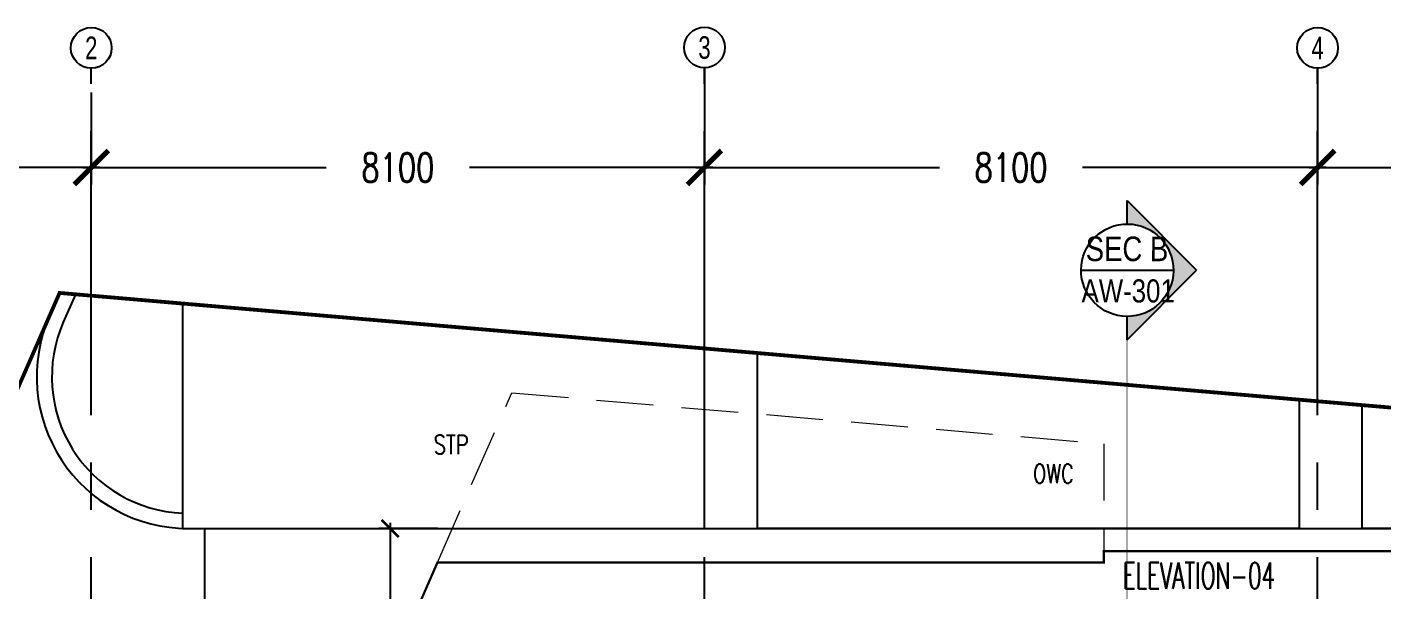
# Model space of a CAD drawing. Header units: millimetres. Extents: x -2076597 to 16308595, y -4402071 to 17875273.
# Drawn here: x -2051095 to -2033186, y -4077405 to -4069964 of the extents above; entities that cross this region are included whole.
import ezdxf
from ezdxf.enums import TextEntityAlignment as Align
from ezdxf.lldxf.tags import DXFTag

# ---------------------------------------------------------------- set-up
doc = ezdxf.new("R2010")
doc.units = ezdxf.units.MM
for name, pattern in [('CENTER', [50.8, 31.75, -6.35, 6.35, -6.35]), ('CENTER2', [1.125, 0.75, -0.125, 0.125, -0.125]), ('DASHED2', [0.375, 0.25, -0.125])]:
    doc.linetypes.add(name, pattern=pattern)
for name, color, linetype, lineweight in [('A- REF LINES', 5, 'Continuous', 9), ('A- SHAFT', 8, 'Continuous', 9), ('A-BOUNDARY LINES', 4, 'Continuous', 25), ('A-DETL-GENF', 92, 'Continuous', 9), ('A-ELEV FINEWALL', 6, 'Continuous', 9)]:
    doc.layers.add(name, color=color, linetype=linetype, lineweight=lineweight)
for name, color, linetype in [('A- STAIRSCASE', 1, 'Continuous'), ('A-DIMS', 4, 'Continuous'), ('A-DRIVEWAY', 1, 'Continuous'), ('A-GRIDTXT', 1, 'Continuous'), ('A-HIDDEN', 8, 'DASHED2'), ('A-PODIUM LYT ARCH', 85, 'Continuous'), ('A-REFR-SECT', 3, 'Continuous'), ('A-SITE BOUNDARY', 7, 'CENTER'), ('A-TXTROOM', 3, 'Continuous'), ('A-WALL', 2, 'Continuous'), ('LA-PLANTING', 90, 'Continuous'), ('PL-STP', 60, 'Continuous'), ('S-GRID', 252, 'CENTER2')]:
    doc.layers.add(name, color=color, linetype=linetype)
doc.styles.add('ARIAL', font='arial.ttf')
doc.styles.add('ARIAL-GRID', font='arial.ttf', dxfattribs={"width": 0.7, "height": 15})
doc.styles.add('ROMANS', font='romans.shx', dxfattribs={"width": 0.75})
tags = doc.linetypes.add('DASHEDX2', pattern=[1.5, 1, -0.5]).pattern_tags.tags
tags[6:7] = [DXFTag(74, 4), DXFTag(75, 0), DXFTag(340, '0'), DXFTag(46, 1.0), DXFTag(50, 0.0), DXFTag(44, 0.0), DXFTag(45, 0.0)]
tags[4:5] = [DXFTag(74, 4), DXFTag(75, 0), DXFTag(340, '0'), DXFTag(46, 1.0), DXFTag(50, 0.0), DXFTag(44, 0.0), DXFTag(45, 0.0)]
tags = doc.linetypes.add('Sheet-A1-BLOCK-12$0$DASHDOT2', pattern=[0.5, 0.25, -0.125, 0, -0.125]).pattern_tags.tags
tags[10:11] = [DXFTag(74, 4), DXFTag(75, 0), DXFTag(340, '0'), DXFTag(46, 1.0), DXFTag(50, 0.0), DXFTag(44, 0.0), DXFTag(45, 0.0)]
tags[8:9] = [DXFTag(74, 4), DXFTag(75, 0), DXFTag(340, '0'), DXFTag(46, 1.0), DXFTag(50, 0.0), DXFTag(44, 0.0), DXFTag(45, 0.0)]
tags[6:7] = [DXFTag(74, 4), DXFTag(75, 0), DXFTag(340, '0'), DXFTag(46, 1.0), DXFTag(50, 0.0), DXFTag(44, 0.0), DXFTag(45, 0.0)]
tags[4:5] = [DXFTag(74, 4), DXFTag(75, 0), DXFTag(340, '0'), DXFTag(46, 1.0), DXFTag(50, 0.0), DXFTag(44, 0.0), DXFTag(45, 0.0)]
doc.dimstyles.new('DIMB-200', dxfattribs={"dimscale": 150, "dimtxt": 2.5, "dimasz": 3, "dimexe": 1.5, "dimexo": 0, "dimgap": 3, "dimtad": 0, "dimtoh": 1, "dimdec": 0, "dimzin": 0, "dimdsep": 46, "dimtxsty": 'ROMANS', "dimblk": 'ARCHTICK', "dimcen": 3, "dimdle": 0.75, "dimclrd": 8, "dimclre": 8, "dimclrt": 4, "dimazin": 0, "dimtfac": 1, "dimtdec": 0, "dimtix": 1, "dimtofl": 0, "dimtmove": 2, "dimatfit": 3, "dimldrblk": 'DOT', "dimfxl": 0, "dimtolj": 1, "dimtzin": 0, "dimarcsym": 0})
doc.dimstyles.new('DIMM-100', dxfattribs={"dimscale": 150, "dimtxt": 2, "dimasz": 1.5, "dimexe": 1, "dimexo": 0, "dimgap": 2, "dimtad": 0, "dimtoh": 1, "dimdec": 0, "dimzin": 0, "dimdsep": 46, "dimtxsty": 'ROMANS', "dimblk": 'ARCHTICK', "dimcen": 1.5, "dimdle": 0.5, "dimclrd": 8, "dimclre": 8, "dimclrt": 256, "dimazin": 0, "dimtfac": 1, "dimtdec": 0, "dimtix": 1, "dimtofl": 0, "dimtmove": 2, "dimatfit": 3, "dimldrblk": 'DOT', "dimfxl": 0, "dimtolj": 1, "dimtzin": 0, "dimarcsym": 0})

# ---------------------------------------------------------------- blocks, each defined once
blk = doc.blocks.new('Family - ___-240295-0_ ground floor')
at = {"layer": 'A-SITE BOUNDARY', "ltscale": 100, "const_width": 50}
blk.add_lwpolyline([(83289, 239099), (44096, 242471), (19986, 187452), (76141, 187452)], close=True, dxfattribs=at)
blk = doc.blocks.new('_ArchTick')
at = {"color": 0, "linetype": 'ByBlock', "const_width": 0.15}
blk.add_lwpolyline([(-0.5, -0.5), (0.5, 0.5)], dxfattribs=at)
blk = doc.blocks.new('*D33')
at = {"layer": 'A-BOUNDARY LINES', "color": 8, "lineweight": -2, "transparency": 16777216}
for p, q in [((702286, -974750), (702286, -976285)), ((712386, -974750), (712386, -976285)), ((702174, -976060), (706277, -976060)), ((712499, -976060), (708396, -976060))]:
    blk.add_line(p, q, dxfattribs=at)
at = {"layer": 'Defpoints', "color": 0, "transparency": 16777216}
for p in [(702286, -974750), (712386, -974750), (702286, -976060)]:
    blk.add_point(p, dxfattribs=at)
at = {"layer": 'A-BOUNDARY LINES', "color": 8, "lineweight": -2, "transparency": 16777216, "xscale": 450, "yscale": 450, "zscale": 450, "rotation": 180}
blk.add_blockref('_ArchTick', (702286, -976060), dxfattribs=at)
at = {"layer": 'A-BOUNDARY LINES', "color": 8, "lineweight": -2, "transparency": 16777216, "xscale": 450, "yscale": 450, "zscale": 450}
blk.add_blockref('_ArchTick', (712386, -976060), dxfattribs=at)
at = {"layer": 'A-BOUNDARY LINES', "color": 4, "transparency": 16777216, "insert": (707336, -976060), "char_height": 375, "attachment_point": 5, "style": 'ROMANS'}
blk.add_mtext('\\A1;10100', dxfattribs=at)
blk = doc.blocks.new('_Dot')
at = {"color": 0, "linetype": 'ByBlock', "lineweight": -2}
blk.add_line((-0.5, 0), (-1, 0), dxfattribs=at)
at = {"color": 0, "linetype": 'ByBlock', "const_width": 0.5}
blk.add_lwpolyline([(-0.25, 0, 1), (0.25, 0, 1)], format="xyb", close=True, dxfattribs=at)
blk = doc.blocks.new('*D34')
at = {"layer": 'A-BOUNDARY LINES', "color": 8, "lineweight": -2, "transparency": 16777216}
for p, q in [((694186, -974750), (694186, -976285)), ((702286, -974750), (702286, -976285)), ((694074, -976060), (697291, -976060)), ((702399, -976060), (699182, -976060))]:
    blk.add_line(p, q, dxfattribs=at)
at = {"layer": 'Defpoints', "color": 0, "transparency": 16777216}
for p in [(694186, -974750), (702286, -974750), (694186, -976060)]:
    blk.add_point(p, dxfattribs=at)
at = {"layer": 'A-BOUNDARY LINES', "color": 8, "lineweight": -2, "transparency": 16777216, "xscale": 450, "yscale": 450, "zscale": 450, "rotation": 180}
blk.add_blockref('_ArchTick', (694186, -976060), dxfattribs=at)
at = {"layer": 'A-BOUNDARY LINES', "color": 8, "lineweight": -2, "transparency": 16777216, "xscale": 450, "yscale": 450, "zscale": 450}
blk.add_blockref('_ArchTick', (702286, -976060), dxfattribs=at)
at = {"layer": 'A-BOUNDARY LINES', "color": 4, "transparency": 16777216, "insert": (698236, -976060), "char_height": 375, "attachment_point": 5, "style": 'ROMANS'}
blk.add_mtext('\\A1;8100', dxfattribs=at)
blk = doc.blocks.new('*D35')
at = {"layer": 'A-BOUNDARY LINES', "color": 8, "lineweight": -2, "transparency": 16777216}
for p, q in [((694186, -974750), (694186, -976285)), ((686086, -975480), (686086, -976285)), ((685974, -976060), (689191, -976060)), ((694299, -976060), (691082, -976060))]:
    blk.add_line(p, q, dxfattribs=at)
at = {"layer": 'Defpoints', "color": 0, "transparency": 16777216}
for p in [(694186, -974750), (686086, -975480), (686086, -976060)]:
    blk.add_point(p, dxfattribs=at)
at = {"layer": 'A-BOUNDARY LINES', "color": 8, "lineweight": -2, "transparency": 16777216, "xscale": 450, "yscale": 450, "zscale": 450, "rotation": 180}
blk.add_blockref('_ArchTick', (686086, -976060), dxfattribs=at)
at = {"layer": 'A-BOUNDARY LINES', "color": 8, "lineweight": -2, "transparency": 16777216, "xscale": 450, "yscale": 450, "zscale": 450}
blk.add_blockref('_ArchTick', (694186, -976060), dxfattribs=at)
at = {"layer": 'A-BOUNDARY LINES', "color": 4, "transparency": 16777216, "insert": (690136, -976060), "char_height": 375, "attachment_point": 5, "style": 'ROMANS'}
blk.add_mtext('\\A1;8100', dxfattribs=at)
blk = doc.blocks.new('*D36')
at = {"layer": 'A-BOUNDARY LINES', "color": 8, "lineweight": -2, "transparency": 16777216}
for p, q in [((686086, -975068), (686086, -976285)), ((678286, -975475), (678286, -976285)), ((678173, -976060), (681241, -976060)), ((686199, -976060), (683132, -976060))]:
    blk.add_line(p, q, dxfattribs=at)
at = {"layer": 'Defpoints', "color": 0, "transparency": 16777216}
for p in [(686086, -975068), (678286, -975475), (678286, -976060)]:
    blk.add_point(p, dxfattribs=at)
at = {"layer": 'A-BOUNDARY LINES', "color": 8, "lineweight": -2, "transparency": 16777216, "xscale": 450, "yscale": 450, "zscale": 450, "rotation": 180}
blk.add_blockref('_ArchTick', (678286, -976060), dxfattribs=at)
at = {"layer": 'A-BOUNDARY LINES', "color": 8, "lineweight": -2, "transparency": 16777216, "xscale": 450, "yscale": 450, "zscale": 450}
blk.add_blockref('_ArchTick', (686086, -976060), dxfattribs=at)
at = {"layer": 'A-BOUNDARY LINES', "color": 4, "transparency": 16777216, "insert": (682186, -976060), "char_height": 375, "attachment_point": 5, "style": 'ROMANS'}
blk.add_mtext('\\A1;7800', dxfattribs=at)
blk = doc.blocks.new('GRNO')
at = {"layer": 'A-GRIDTXT', "color": 8}
blk.add_circle((0, 0), 450, dxfattribs=at)
at = {"layer": 'A-GRIDTXT', "style": 'ARIAL-GRID', "width": 0.7}
blk.add_attdef('01', text='', height=350, dxfattribs=at).set_placement((0, 0), align=Align.MIDDLE_CENTER)
blk = doc.blocks.new('*D420')
at = {"layer": 'Defpoints', "color": 0, "transparency": 16777216}
for p in [(-2046299, -4076581), (-2045672, -4076581), (-2045672, -4081581)]:
    blk.add_point(p, dxfattribs=at)
at = {"layer": 'LA-PLANTING', "color": 8, "lineweight": -2, "transparency": 16777216}
for p, q in [((-2045672, -4076581), (-2046449, -4076581)), ((-2046299, -4076506), (-2046299, -4078385)), ((-2046299, -4081656), (-2046299, -4079778)), ((-2045672, -4081581), (-2046449, -4081581))]:
    blk.add_line(p, q, dxfattribs=at)
at = {"layer": 'LA-PLANTING', "color": 8, "lineweight": -2, "transparency": 16777216, "xscale": 225, "yscale": 225, "zscale": 225}
for p, rotation in [((-2046299, -4076581), 90), ((-2046299, -4081581), 270)]:
    blk.add_blockref('_ArchTick', p, dxfattribs=dict(at, rotation=rotation))
at = {"layer": 'LA-PLANTING', "transparency": 16777216, "insert": (-2046299, -4079081), "char_height": 300, "attachment_point": 5, "rotation": 90, "style": 'ROMANS'}
blk.add_mtext('\\A1;5000', dxfattribs=at)
blk = doc.blocks.new('A-SEC-REF-1')
at = {"layer": 'A-REFR-SECT', "ltscale": 800}
blk.add_line((-600, 0), (600, 0), dxfattribs=at)
at = {"layer": 'A-REFR-SECT', "color": 4, "linetype": 'Continuous', "style": 'ARIAL', "width": 0.8}
for tag, height, p in [('SECTION-LETTER', 320, (-1, 276)), ('DRAWING-REF', 300, (15, -270))]:
    blk.add_attdef(tag, text='', height=height, dxfattribs=at).set_placement(p, align=Align.MIDDLE)
blk = doc.blocks.new('SEC LINES')
at = {"layer": 'A-DIMS'}
h = blk.add_hatch(color=8, dxfattribs=at)
edge = h.paths.add_edge_path()
edge.add_line((-3838666, -18329573), (-3838666, -18329264))
edge.add_ellipse((-3838666, -18328655), major_axis=(610, 1), ratio=1, start_angle=269.93, end_angle=359.93)
edge.add_ellipse((-3838666, -18328655), major_axis=(610, -1), ratio=1, start_angle=0.07, end_angle=90.07)
edge.add_line((-3838666, -18328045), (-3838666, -18327736))
edge.add_line((-3838666, -18327736), (-3837748, -18328655))
edge.add_line((-3837748, -18328655), (-3838666, -18329573))
at = {"layer": 'A-DIMS', "color": 2, "linetype": 'Continuous'}
for p, q in [((-3838666, -18327736), (-3837748, -18328655)), ((-3838666, -18328045), (-3838666, -18327736)), ((-3838666, -18329573), (-3837748, -18328655)), ((-3838666, -18329573), (-3838666, -18329264))]:
    blk.add_line(p, q, dxfattribs=at)
blk.add_ellipse((-3838663, -18328655), major_axis=(610, -6), ratio=1, start_param=3.146455407780075, end_param=9.42964071495966, dxfattribs=at)
at = {"layer": 'A-ELEV FINEWALL', "color": 7, "linetype": 'Sheet-A1-BLOCK-12$0$DASHDOT2', "ltscale": 4000, "const_width": 10}
blk.add_lwpolyline([(-3838666, -18329573), (-3838666, -18385694)], dxfattribs=at)
at = {"layer": 'A-DIMS', "linetype": 'Continuous', "xscale": 1.016296296338548, "yscale": 1.016296296338548, "zscale": 1.016296296338548, "rotation": 359.9645425549799}
blk.add_blockref('A-SEC-REF-1', (-3838666, -18328653), dxfattribs=at).add_auto_attribs({'SECTION-LETTER': 'SEC B', 'DRAWING-REF': 'AW-301'})
blk = doc.blocks.new('COLUMN 1')
at = {"layer": 'S-GRID', "ltscale": 5000}
for p, q in [((686086.2, -1035578.8), (686086.2, -974750.2)), ((694186.2, -1035578.8), (694186.2, -974750.2)), ((702286.2, -1035578.8), (702286.2, -974750.2))]:
    blk.add_line(p, q, dxfattribs=at)
at = {"layer": 'A-PODIUM LYT ARCH'}
ref = blk.add_blockref('GRNO', (686086.2, -974481.2), dxfattribs=dict(at, xscale=0.5979073243647236, yscale=0.5979073243647236, zscale=0.5979073243647236))
ref.add_attrib('01', '2', dxfattribs={"layer": 'A-GRIDTXT', "height": 299, "style": 'ARIAL-GRID', "width": 0.7}).set_placement((686086.2, -974481.2), align=Align.MIDDLE_CENTER)
ref = blk.add_blockref('GRNO', (694186.2, -974476.3), dxfattribs=dict(at, xscale=0.5979073243647236, yscale=0.5979073243647236, zscale=0.5979073243647236))
ref.add_attrib('01', '3', dxfattribs={"layer": 'A-GRIDTXT', "height": 299, "style": 'ARIAL-GRID', "width": 0.7}).set_placement((694186.2, -974476.3), align=Align.MIDDLE_CENTER)
ref = blk.add_blockref('GRNO', (702286.2, -974481.2), dxfattribs=dict(at, xscale=0.5979073243647236, yscale=0.5979073243647236, zscale=0.5979073243647236))
ref.add_attrib('01', '4', dxfattribs={"layer": 'A-GRIDTXT', "height": 299, "style": 'ARIAL-GRID', "width": 0.7}).set_placement((702286.2, -974481.2), align=Align.MIDDLE_CENTER)
at = {"layer": 'A-BOUNDARY LINES'}
for base, p1, p2, picture, middle in [((686086.2, -976060.1), (694186.2, -974750.3), (686086.2, -975480.2), '*D35', (690136.2, -976060.1)), ((694186.2, -976060.1), (702286.2, -974750.3), (694186.2, -974750.3), '*D34', (698236.2, -976060.1)), ((702286.2, -976060.1), (712386.2, -974750.3), (702286.2, -974750.3), '*D33', (707336.2, -976060.1)), ((678285.9, -976060.1), (686086.2, -975068), (678285.9, -975475.3), '*D36', (682186.1, -976060.1))]:
    dim = blk.add_linear_dim(base=base, p1=p1, p2=p2, dimstyle='DIMB-200', dxfattribs=at)
    dim.commit()
    dim.dimension.update_dxf_attribs({"geometry": picture, "text_midpoint": middle})

msp = doc.modelspace()

# ---------------------------------------------------------------- linework, layer by layer
at = {"layer": 'A- SHAFT', "linetype": 'DASHED2', "ltscale": 3000}
msp.add_lwpolyline([(-2045675, -4077031.1), (-2044692.8, -4074789.7), (-2036871.7, -4075462.5), (-2036871.7, -4076881.1), (-2036871.7, -4076881.1), (-2036871.7, -4077031.1)], close=True, dxfattribs=at)
at = {"layer": 'A-DRIVEWAY'}
for p, q in [((-2050666.6, -4073472.9), (-2050800.4, -4073778.4)), ((-2050456.2, -4073491), (-2050617.3, -4073858.6)), ((-2048968.6, -4076581.1), (-2016210.9, -4076581.1)), ((-2048747.9, -4076581.1), (-2016210.9, -4076581.1)), ((-2048747.9, -4081781.1), (-2048747.9, -4076581.1))]:
    msp.add_line(p, q, dxfattribs=at)
for radius, end in [(2000, 270), (1800, 267.709)]:
    msp.add_arc((-2048968.6, -4074581.1), radius, 156.33601, end, dxfattribs=at)
at = {"layer": 'A-HIDDEN', "color": 1, "linetype": 'DASHED2', "ltscale": 5000, "const_width": 30}
msp.add_lwpolyline([(-2057085.7, -4093104), (-2052386.7, -4082381.1), (-2048019.5, -4082381.1), (-2045762.7, -4077231.1), (-2045675, -4077031.1), (-2036871, -4077031.1), (-2036871, -4076881.1), (-2032631.9, -4076881.1), (-2019797.9, -4077985.1), (-2019797.9, -4083081.1), (-2017954.6, -4083081.1), (-2014886.8, -4086921.6), (-2016078.4, -4095531.1)], dxfattribs=at)
at = {"layer": 'A-WALL'}
for points in [[(-2034292.1, -4074881.5), (-2034292.1, -4076581.1), (-2041445.8, -4076581.1), (-2041445.8, -4074266.1)], [(-2031461.3, -4075128.6), (-2031461.3, -4076581.1), (-2033460.9, -4076581.1), (-2033460.9, -4074953)]]:
    msp.add_lwpolyline(points, close=True, dxfattribs=at)
at = {"layer": 'PL-STP'}
msp.add_lwpolyline([(-2042147.9, -4074205.7), (-2049040.6, -4073612.8), (-2049040.6, -4076581.1), (-2042147.9, -4076581.1)], close=True, dxfattribs=at)

# ---------------------------------------------------------------- block references
at = {"layer": 'A- REF LINES'}
msp.add_blockref('SEC LINES', (1802100.7, 14255482.1), dxfattribs=at)
at = {"layer": 'A- STAIRSCASE', "linetype": 'DASHEDX2', "ltscale": 500}
msp.add_blockref('COLUMN 1', (-2736334, -3095757), dxfattribs=at)
at = {"layer": 'A-DETL-GENF', "color": 8}
msp.add_blockref('Family - ___-240295-0_ ground floor', (-2094762.5, -4315943.5), dxfattribs=at)

# ---------------------------------------------------------------- texts
at = {"layer": 'A-TXTROOM', "style": 'ROMANS', "width": 0.6}
msp.add_text('ELEVATION-04', height=347.319, rotation=359.99444, dxfattribs=at).set_placement((-2036619.8, -4077376.4))
at = {"layer": 'A-TXTROOM', "char_height": 250.28, "width": 6241.333, "attachment_point": 1, "style": 'ROMANS'}
for s, insert in [('STP', (-2045722.6, -4075349.6, 0)), ('OWC', (-2037808, -4075733.7, 0))]:
    msp.add_mtext(s, dxfattribs=dict(at, insert=insert))

# ---------------------------------------------------------------- dimensions: what is measured, and where the dimension line sits
at = {"layer": 'LA-PLANTING'}
dim = msp.add_linear_dim(base=(-2046299.2, -4076581.1), p1=(-2045672.4, -4081581.1), p2=(-2045672.4, -4076581.1), angle=90, dimstyle='DIMM-100', dxfattribs=at)
dim.commit()
dim.dimension.update_dxf_attribs({"geometry": '*D420', "text_midpoint": (-2046299.2, -4079081.1)})

doc.saveas('drawing.dxf')
